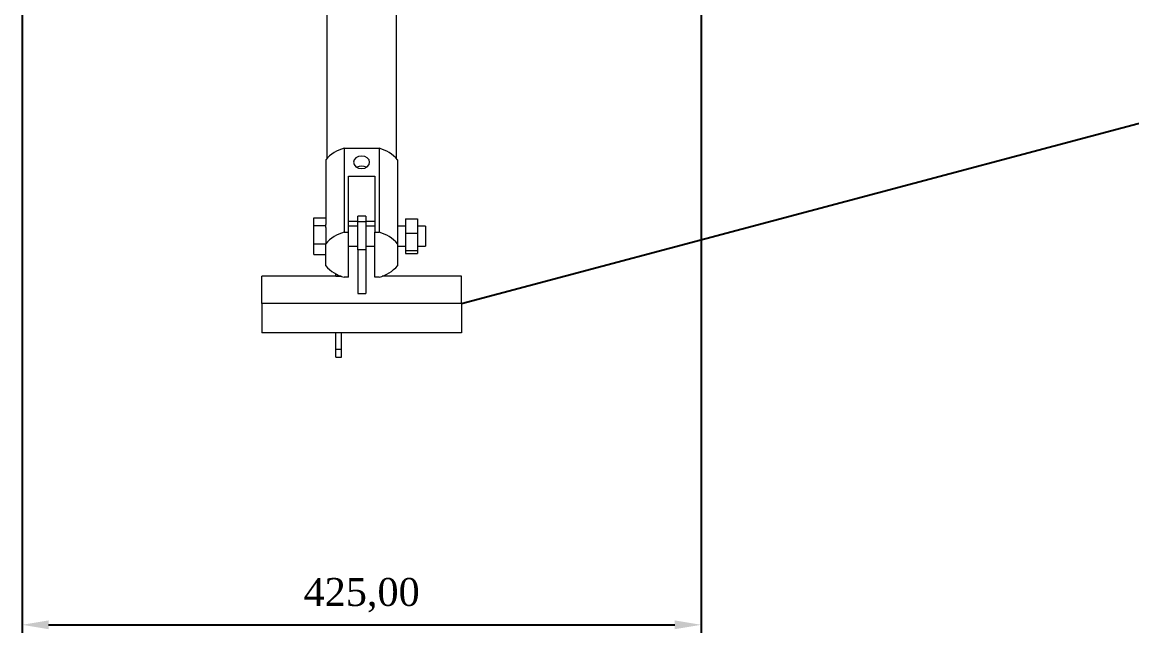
# Model space of a CAD drawing. Header units: millimetres. Extents: x -250 to 3947, y -1468 to 870.
# Drawn here: x -47.9 to 91.1, y 413.3 to 489.8 of the extents above; entities that cross this region are included whole.
import ezdxf

# ---------------------------------------------------------------- set-up
doc = ezdxf.new("R2010")
doc.units = ezdxf.units.MM
doc.header["$PDSIZE"] = -1
doc.styles.get("Standard").update_dxf_attribs({"font": 'times_0.ttf'})
doc.dimstyles.new('ISO-25', dxfattribs={"dimtxt": 2.5, "dimasz": 2.5, "dimexe": 1.25, "dimexo": 0.625, "dimtad": 1, "dimtxsty": 'Standard', "dimcen": 2.5, "dimadec": 0, "dimazin": 0, "dimtfac": 1, "dimtmove": 0, "dimatfit": 3, "dimfxl": 1, "dimarcsym": 0})

# ---------------------------------------------------------------- blocks, each defined once
blk = doc.blocks.new('*D5')
at = {"color": 0, "lineweight": -2}
for p, q in [((-47.86, 506.41), (-47.86, 413.35)), ((37.14, 506.41), (37.14, 413.35)), ((-44.56, 414.35), (33.84, 414.35))]:
    blk.add_line(p, q, dxfattribs=at)
at = {"color": 0}
for points in [[(-44.56, 414.9), (-44.56, 413.8), (-47.86, 414.35)], [(33.84, 414.9), (33.84, 413.8), (37.14, 414.35)]]:
    blk.add_solid(points, dxfattribs=at)
at = {"layer": 'Defpoints', "color": 0}
for p in [(-47.86, 507.41), (37.14, 507.41), (37.14, 414.35)]:
    blk.add_point(p, dxfattribs=at)
at = {"color": 0, "insert": (-5.36, 418.05), "char_height": 3.5, "attachment_point": 5}
blk.add_mtext('425,00', dxfattribs=at)

msp = doc.modelspace()

# ---------------------------------------------------------------- linework, layer by layer
at = {"color": 7, "linetype": 'Continuous', "lineweight": 15}
for p, q in [((-9.7367, 500.4414), (-9.7367, 472.7304)), ((-0.9867, 472.7304), (-0.9867, 500.4414)), ((-7.5411, 474.0332), (-7.5411, 463.5113)), ((-7.5411, 474.0332), (-3.1822, 474.0332)), ((-3.1822, 474.0332), (-3.1822, 463.5113)), ((-9.8617, 472.5793), (-9.8617, 464.4726)), ((-0.8617, 472.5793), (-0.8617, 462.0574)), ((-7.0117, 470.5259), (-3.7117, 470.5259)), ((-7.0117, 463.5113), (-7.0117, 470.5259)), ((-3.7117, 470.5259), (-3.7117, 463.5113)), ((-4.849, 465.5301), (-5.849, 465.5301)), ((-5.849, 464.8596), (-5.849, 465.5301)), ((-4.849, 465.5301), (-4.849, 464.8596)), ((-11.3617, 465.331), (-9.8617, 465.331)), ((-11.3617, 464.3526), (-11.3617, 465.331)), ((-11.3617, 464.3526), (-9.8617, 464.3526)), ((-11.3617, 462.0518), (-11.3617, 464.3526)), ((-9.8617, 464.3526), (-9.8617, 464.4726)), ((-9.8617, 464.1296), (-9.8617, 464.3526)), ((-9.8617, 464.1296), (-9.8617, 462.0574)), ((-7.0117, 464.8872), (-5.849, 464.8872)), ((-5.849, 464.2801), (-7.0117, 464.2801)), ((-5.849, 464.8596), (-4.849, 464.8596)), ((-5.849, 461.3264), (-5.849, 464.8596)), ((-4.849, 464.8872), (-3.7117, 464.8872)), ((-4.849, 464.8596), (-4.849, 461.3264)), ((-3.7117, 464.2801), (-4.849, 464.2801)), ((0.1383, 464.2801), (-0.8617, 464.2801)), ((0.1383, 465.1936), (1.6383, 465.1936)), ((0.1383, 465.1936), (0.1383, 463.4122)), ((1.6383, 465.1936), (1.6383, 463.4122)), ((2.6383, 464.2801), (1.6383, 464.2801)), ((2.6383, 464.2801), (2.6383, 461.7801)), ((-7.5411, 463.5113), (-7.0117, 463.5113)), ((-7.0117, 457.8726), (-7.0117, 463.5113)), ((-3.7117, 463.5113), (-3.1822, 463.5113)), ((-3.7117, 457.8726), (-3.7117, 463.5113)), ((0.1383, 463.4122), (1.6383, 463.4122)), ((0.1383, 463.4122), (0.1383, 461.2487)), ((1.6383, 463.4122), (1.6383, 461.2487)), ((-11.3617, 462.0518), (-9.8617, 462.0518)), ((-11.3617, 460.7293), (-11.3617, 462.0518)), ((-9.8617, 459.3264), (-9.8617, 462.0574)), ((-7.0117, 461.7801), (-5.849, 461.7801)), ((-4.849, 461.3264), (-5.849, 461.3264)), ((-5.849, 461.3264), (-5.849, 455.8378)), ((-4.849, 461.7801), (-3.7117, 461.7801)), ((-4.849, 461.3264), (-4.849, 455.8378)), ((-0.8617, 462.0574), (-0.8617, 459.3264)), ((-0.8617, 461.7801), (0.1383, 461.7801)), ((1.6383, 461.7801), (2.6383, 461.7801)), ((-11.3617, 460.7293), (-9.8617, 460.7293)), ((0.1383, 461.2487), (1.6383, 461.2487)), ((0.1383, 461.2487), (0.1383, 460.8666)), ((0.1383, 460.8666), (1.6383, 460.8666)), ((1.6383, 461.2487), (1.6383, 460.8666)), ((-7.9123, 457.9975), (-17.8617, 457.9975)), ((-17.8617, 454.59), (-17.8617, 457.9975)), ((-8.6117, 457.9975), (-8.6117, 458.3113)), ((-8.6117, 457.9975), (-7.9123, 457.9975)), ((-7.0117, 457.8726), (-7.5411, 457.8726)), ((-3.1822, 457.8726), (-3.7117, 457.8726)), ((7.1383, 457.9975), (-2.8111, 457.9975)), ((7.1383, 454.59), (7.1383, 457.9975)), ((-5.849, 455.8378), (-4.849, 455.8378)), ((-17.8617, 454.59), (-17.8617, 450.9309)), ((7.1383, 454.59), (-17.8617, 454.59)), ((7.1383, 454.59), (7.1383, 450.9309)), ((7.1383, 450.9309), (-17.8617, 450.9309)), ((-8.6117, 448.8902), (-8.6117, 450.9309)), ((-7.8617, 448.8902), (-7.8617, 450.9309)), ((-8.6117, 448.8902), (-7.8617, 448.8902)), ((-8.6117, 447.856), (-8.6117, 448.8902)), ((-7.8617, 447.856), (-7.8617, 448.8902)), ((-8.6117, 447.856), (-7.8617, 447.856))]:
    msp.add_line(p, q, dxfattribs=at)
msp.add_line((7.1383, 454.59), (179.822, 500.5657))
at = {"color": 7, "linetype": 'Continuous', "lineweight": 15, "flags": 128}
msp.add_lwpolyline([(-4.3617, 472.2796), (-4.4378, 472.5778), (-4.6546, 472.8307), (-4.979, 472.9996), (-5.3617, 473.059), (-5.7444, 472.9996), (-6.0688, 472.8307), (-6.2856, 472.5778), (-6.3617, 472.2796), (-6.2856, 471.9813), (-6.0688, 471.7284), (-5.7444, 471.5595), (-5.3617, 471.5001), (-4.979, 471.5595), (-4.6546, 471.7284), (-4.4378, 471.9813), (-4.3617, 472.2796)], dxfattribs=at)
at = {"color": 7, "linetype": 'Continuous', "lineweight": 15}
for centre, radius, start, end in [((-6.3763, 469.5951), 4.5885, 104.70665, 139.42947), ((-4.3471, 469.5951), 4.5885, 40.57053, 75.29335), ((-5.3617, 470.585), 1.2225, 60.884918, 119.115082), ((-6.376, 459.0728), 4.5888, 104.708529, 139.428648), ((-4.3474, 459.0728), 4.5888, 40.571352, 75.291471), ((-6.3759, 462.3113), 4.5891, 220.573022, 255.290858), ((-4.3475, 462.3113), 4.5891, 284.709142, 319.426978)]:
    msp.add_arc(centre, radius, start, end, dxfattribs=at)

# ---------------------------------------------------------------- dimensions: what is measured, and where the dimension line sits
dim = msp.add_linear_dim(base=(37.1383, 414.3454), p1=(-47.8617, 507.4115), p2=(37.1383, 507.4115), dimstyle='ISO-25', override={"dimtxt": 3.5, "dimasz": 3.302, "dimexe": 1, "dimexo": 1, "dimgap": 1.524, "dimtih": 1, "dimtoh": 1, "dimlfac": 5, "dimzin": 0, "dimadec": 2, "dimtzin": 0})
dim.commit()
dim.dimension.update_dxf_attribs({"geometry": '*D5', "text_midpoint": (-5.3617, 418.0496)})

doc.saveas('drawing.dxf')
